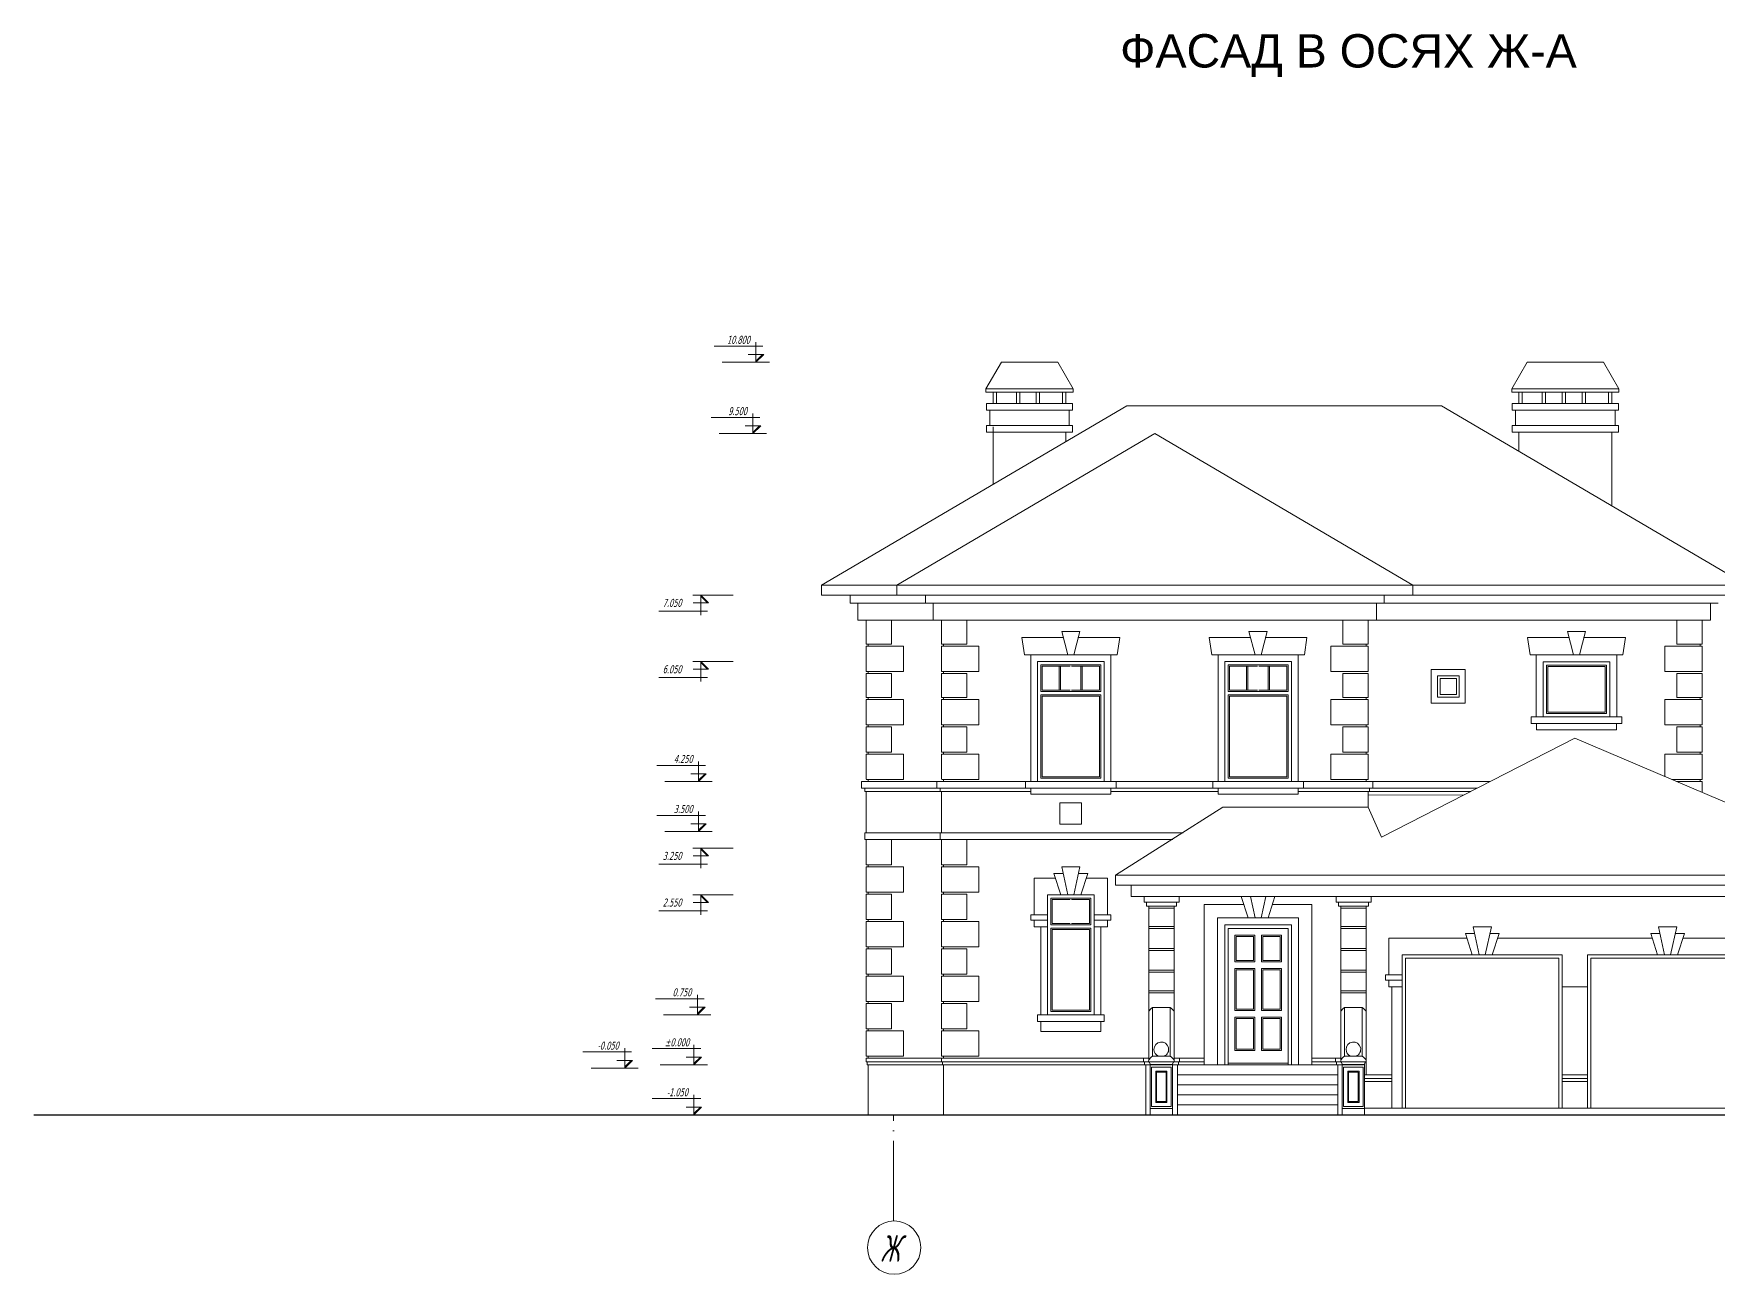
# Model space of a CAD drawing. Header units: millimetres. Extents: x 574812 to 785403, y 231698 to 285481.
# Drawn here: x 617960 to 643226, y 266870 to 285481 of the extents above; entities that cross this region are included whole.
import ezdxf
from ezdxf.enums import TextEntityAlignment as Align

# ---------------------------------------------------------------- set-up
doc = ezdxf.new("R2010")
doc.units = ezdxf.units.MM
doc.linetypes.add('ACAD_ISO04W100', pattern=[30, 24, -3, 0, -3])
doc.layers.add('OSI', color=154, linetype='Continuous')
for name, color, linetype, lineweight in [('WALL-outdoor', 14, 'Continuous', 30), ('Баллюстрада', 7, 'Continuous', 5), ('ОТМЕТКИ', 240, 'Continuous', 5)]:
    doc.layers.add(name, color=color, linetype=linetype, lineweight=lineweight)
doc.styles.get("Standard").update_dxf_attribs({"font": 'TAHOMA.TTF', "width": 0.6, "oblique": 15, "height": 220})
doc.styles.add('style4', font='ARIAL.TTF', dxfattribs={"height": 200})

msp = doc.modelspace()

# ---------------------------------------------------------------- linework, layer by layer
at = {"layer": 'OSI', "linetype": 'ACAD_ISO04W100', "lineweight": 9, "ltscale": 50}
msp.add_line((630855.1, 267669.5), (630855.1, 269263.1), dxfattribs=at)
at = {"layer": 'OSI', "lineweight": 20}
msp.add_circle((630866.2, 267269.5), 400, dxfattribs=at)
at = {"layer": 'WALL-outdoor', "lineweight": 9}
for p, q in [((632242.2, 280151.6), (632473.2, 280551.6)), ((632242.2, 280151.6), (632473.2, 280551.6)), ((632973.2, 280551.6), (632473.2, 280551.6)), ((633318.9, 280551.6), (632473.2, 280551.6)), ((633549.8, 280151.6), (633318.9, 280551.6)), ((633549.8, 280151.6), (633318.9, 280551.6)), ((640128.6, 280151.6), (640359.5, 280551.6)), ((640128.6, 280151.6), (640359.5, 280551.6)), ((640859.5, 280551.6), (640359.5, 280551.6)), ((641504, 280551.6), (640359.5, 280551.6)), ((641735, 280151.6), (641504, 280551.6)), ((641735, 280151.6), (641504, 280551.6)), ((632242.2, 280151.6), (632242.2, 280101.6)), ((633204.1, 280151.6), (632242.2, 280151.6)), ((632242.2, 280151.6), (632242.2, 280101.6)), ((633549.8, 280151.6), (632242.2, 280151.6)), ((633204.1, 280101.6), (632242.2, 280101.6)), ((633549.8, 280101.6), (632242.2, 280101.6)), ((632349.9, 279931.6), (632349.9, 280101.6)), ((632349.9, 279931.6), (632349.9, 280101.6)), ((632399.9, 279931.6), (632399.9, 280101.6)), ((632399.9, 279931.6), (632399.9, 280101.6)), ((632698.7, 279931.6), (632698.7, 280101.6)), ((632698.7, 279931.6), (632698.7, 280101.6)), ((632698.7, 279931.6), (632698.7, 280101.6)), ((632698.7, 279931.6), (632698.7, 280101.6)), ((632748.7, 279931.6), (632748.7, 280101.6)), ((632748.7, 279931.6), (632748.7, 280101.6)), ((632748.7, 279931.6), (632748.7, 280101.6)), ((632748.7, 279931.6), (632748.7, 280101.6)), ((632997.6, 279931.6), (632997.6, 280101.6)), ((632997.6, 279931.6), (632997.6, 280101.6)), ((632997.6, 279931.6), (632997.6, 280101.6)), ((632997.6, 279931.6), (632997.6, 280101.6)), ((633047.6, 279931.6), (633047.6, 280101.6)), ((633047.6, 279931.6), (633047.6, 280101.6)), ((633047.6, 279931.6), (633047.6, 280101.6)), ((633047.6, 279931.6), (633047.6, 280101.6)), ((633392.2, 279931.6), (633392.2, 280101.6)), ((633392.2, 279931.6), (633392.2, 280101.6)), ((633442.2, 279931.6), (633442.2, 280101.6)), ((633442.2, 279931.6), (633442.2, 280101.6)), ((633549.8, 280151.6), (633549.8, 280101.6)), ((633549.8, 280151.6), (633549.8, 280101.6)), ((640128.6, 280151.6), (640128.6, 280101.6)), ((641090.5, 280151.6), (640128.6, 280151.6)), ((640128.6, 280151.6), (640128.6, 280101.6)), ((641735, 280151.6), (640128.6, 280151.6)), ((641090.5, 280101.6), (640128.6, 280101.6)), ((641735, 280101.6), (640128.6, 280101.6)), ((640236.2, 279931.6), (640236.2, 280101.6)), ((640236.2, 279931.6), (640236.2, 280101.6)), ((640286.2, 279931.6), (640286.2, 280101.6)), ((640286.2, 279931.6), (640286.2, 280101.6)), ((640585, 279931.6), (640585, 280101.6)), ((640585, 279931.6), (640585, 280101.6)), ((640585, 279931.6), (640585, 280101.6)), ((640585, 279931.6), (640585, 280101.6)), ((640635, 279931.6), (640635, 280101.6)), ((640635, 279931.6), (640635, 280101.6)), ((640635, 279931.6), (640635, 280101.6)), ((640635, 279931.6), (640635, 280101.6)), ((640883.9, 279931.6), (640883.9, 280101.6)), ((640883.9, 279931.6), (640883.9, 280101.6)), ((640883.9, 279931.6), (640883.9, 280101.6)), ((640883.9, 279931.6), (640883.9, 280101.6)), ((640933.9, 279931.6), (640933.9, 280101.6)), ((640933.9, 279931.6), (640933.9, 280101.6)), ((640933.9, 279931.6), (640933.9, 280101.6)), ((640933.9, 279931.6), (640933.9, 280101.6)), ((641182.7, 279931.6), (641182.7, 280101.6)), ((641182.7, 279931.6), (641182.7, 280101.6)), ((641182.7, 279931.6), (641182.7, 280101.6)), ((641182.7, 279931.6), (641182.7, 280101.6)), ((641232.7, 279931.6), (641232.7, 280101.6)), ((641232.7, 279931.6), (641232.7, 280101.6)), ((641232.7, 279931.6), (641232.7, 280101.6)), ((641232.7, 279931.6), (641232.7, 280101.6)), ((641577.3, 279931.6), (641577.3, 280101.6)), ((641577.3, 279931.6), (641577.3, 280101.6)), ((641627.3, 279931.6), (641627.3, 280101.6)), ((641627.3, 279931.6), (641627.3, 280101.6)), ((641735, 280151.6), (641735, 280101.6)), ((641735, 280151.6), (641735, 280101.6)), ((629775.2, 277209.7), (634355.1, 279898)), ((632249.9, 279831.6), (632249.9, 279931.6)), ((633196.5, 279931.6), (632249.9, 279931.6)), ((632249.9, 279831.6), (632249.9, 279931.6)), ((633542.2, 279931.6), (632249.9, 279931.6)), ((633196.5, 279831.6), (632249.9, 279831.6)), ((633542.2, 279831.6), (632249.9, 279831.6)), ((632299.9, 279601.6), (632299.9, 279831.6)), ((632299.9, 279601.6), (632299.9, 279831.6)), ((633492.2, 279601.6), (633492.2, 279831.6)), ((633492.2, 279601.6), (633492.2, 279831.6)), ((633542.2, 279831.6), (633542.2, 279931.6)), ((633542.2, 279831.6), (633542.2, 279931.6)), ((634355.1, 279898), (639075.2, 279898)), ((643655.2, 277209.7), (639075.2, 279898)), ((640136.2, 279831.6), (640136.2, 279931.6)), ((641082.8, 279931.6), (640136.2, 279931.6)), ((640136.2, 279831.6), (640136.2, 279931.6)), ((641727.3, 279931.6), (640136.2, 279931.6)), ((641082.8, 279831.6), (640136.2, 279831.6)), ((641727.3, 279831.6), (640136.2, 279831.6)), ((640186.2, 279601.6), (640186.2, 279831.6)), ((640186.2, 279601.6), (640186.2, 279831.6)), ((641677.3, 279601.6), (641677.3, 279831.6)), ((641677.3, 279601.6), (641677.3, 279831.6)), ((641727.3, 279831.6), (641727.3, 279931.6)), ((641727.3, 279831.6), (641727.3, 279931.6)), ((630906.2, 277209.7), (634776.1, 279481.2)), ((632249.9, 279501.6), (632249.9, 279601.6)), ((633196.5, 279601.6), (632249.9, 279601.6)), ((632249.9, 279501.6), (632249.9, 279601.6)), ((633542.2, 279601.6), (632249.9, 279601.6)), ((633196.5, 279501.6), (632249.9, 279501.6)), ((633542.2, 279501.6), (632249.9, 279501.6)), ((632349.8, 278720.9), (632349.9, 279501.6)), ((632349.9, 279585), (632349.9, 279501.6)), ((633442.1, 279362.1), (633442.2, 279501.6)), ((633542.2, 279501.6), (633542.2, 279601.6)), ((633542.2, 279501.6), (633542.2, 279601.6)), ((638646, 277209.7), (634776.1, 279481.2)), ((640136.2, 279501.6), (640136.2, 279601.6)), ((641082.8, 279601.6), (640136.2, 279601.6)), ((640136.2, 279501.6), (640136.2, 279601.6)), ((641727.3, 279601.6), (640136.2, 279601.6)), ((641082.8, 279501.6), (640136.2, 279501.6)), ((641727.3, 279501.6), (640136.2, 279501.6)), ((640236.2, 279318.6), (640236.2, 279501.6)), ((640236.2, 279216.5), (640236.2, 279501.6)), ((641627.3, 278400), (641627.3, 279501.6)), ((641727.3, 279501.6), (641727.3, 279601.6)), ((641727.3, 279501.6), (641727.3, 279601.6)), ((629775.2, 277209.7), (635125.5, 277209.7)), ((629775.2, 277059.7), (629775.2, 277209.7)), ((630906.2, 277059.7), (630906.2, 277209.7)), ((634872.4, 277209.7), (643655.2, 277209.7)), ((638646, 277059.7), (638646, 277209.7)), ((629775.2, 277059.7), (635165.5, 277059.7)), ((630204, 276939.7), (630204, 277059.7)), ((630204, 276939.7), (635197.5, 276939.7)), ((630321.2, 276939.7), (630321.2, 276683.1)), ((631335, 276939.7), (631335, 277059.7)), ((631452.2, 276939.7), (631452.2, 276683.1)), ((634800.5, 276939.7), (643226.3, 276939.7)), ((634832.5, 277059.7), (643655.2, 277059.7)), ((638100, 276939.7), (638100, 276683.1)), ((638217.2, 276939.7), (638217.2, 277059.7)), ((643109.2, 276939.7), (643109.2, 276683.1)), ((630321.2, 276683.1), (635020.6, 276683.1)), ((630445.2, 276683.1), (630445.2, 276323.1)), ((630445.2, 276683.1), (630445.2, 276323.1)), ((630445.2, 276683.1), (630825.2, 276683.1)), ((630825.2, 276683.1), (630825.2, 276323.1)), ((631576.2, 276683.1), (635265.9, 276683.1)), ((631576.2, 276683.1), (631576.2, 276323.1)), ((631576.2, 276683.1), (631576.2, 276323.1)), ((631576.2, 276683.1), (631956.2, 276683.1)), ((631956.2, 276683.1), (631956.2, 276323.1)), ((634732.1, 276683.1), (643109.2, 276683.1)), ((637596, 276683.1), (637596, 276323.1)), ((637976, 276683.1), (637596, 276683.1)), ((637976, 276683.1), (637976, 276323.1)), ((642605.2, 276683.1), (642605.2, 276323.1)), ((642985.2, 276683.1), (642605.2, 276683.1)), ((642985.2, 276683.1), (642985.2, 276323.1)), ((633407.6, 276421.8), (632781.7, 276421.8)), ((632820.5, 276163.1), (632781.7, 276421.8)), ((633469.8, 276163.1), (633378.1, 276515.1)), ((633652.2, 276515.1), (633378.1, 276515.1)), ((633560.4, 276163.1), (633652.2, 276515.1)), ((633622.6, 276421.8), (634248.6, 276421.8)), ((634209.8, 276163.1), (634248.6, 276421.8)), ((636216.3, 276421.8), (635590.3, 276421.8)), ((635629.1, 276163.1), (635590.3, 276421.8)), ((636278.4, 276163.1), (636186.7, 276515.1)), ((636460.8, 276515.1), (636186.7, 276515.1)), ((636369.1, 276163.1), (636460.8, 276515.1)), ((636431.2, 276421.8), (637057.2, 276421.8)), ((637018.4, 276163.1), (637057.2, 276421.8)), ((640991.8, 276421.8), (640365.9, 276421.8)), ((640404.7, 276163.1), (640365.9, 276421.8)), ((641054, 276163.1), (640962.2, 276515.1)), ((641236.4, 276515.1), (640962.2, 276515.1)), ((641144.6, 276163.1), (641236.4, 276515.1)), ((641206.8, 276421.8), (641832.7, 276421.8)), ((641793.9, 276163.1), (641832.7, 276421.8)), ((630445.2, 276323.1), (630825.2, 276323.1)), ((630445.2, 276293.1), (630445.2, 275913.1)), ((630445.2, 276293.1), (631005.2, 276293.1)), ((630445.2, 276293.1), (630445.2, 275913.1)), ((630475.2, 276323.1), (630475.2, 276293.1)), ((631005.2, 276293.1), (631005.2, 275913.1)), ((631576.2, 276323.1), (631956.2, 276323.1)), ((631576.2, 276293.1), (631576.2, 275913.1)), ((631576.2, 276293.1), (632136.2, 276293.1)), ((631576.2, 276293.1), (631576.2, 275913.1)), ((631606.2, 276323.1), (631606.2, 276293.1)), ((632136.2, 276293.1), (632136.2, 275913.1)), ((633469.8, 276163.1), (632820.5, 276163.1)), ((632915.1, 274263.1), (632915.1, 276163.1)), ((633469.8, 276163.1), (633560.4, 276163.1)), ((633560.4, 276163.1), (634209.8, 276163.1)), ((634115.1, 274263.1), (634115.1, 276163.1)), ((636278.4, 276163.1), (635629.1, 276163.1)), ((635723.8, 274263.1), (635723.8, 276163.1)), ((636278.4, 276163.1), (636369.1, 276163.1)), ((636369.1, 276163.1), (637018.4, 276163.1)), ((636923.8, 274263.1), (636923.8, 276163.1)), ((637416, 276293.1), (637416, 275913.1)), ((637976, 276293.1), (637416, 276293.1)), ((637976, 276323.1), (637596, 276323.1)), ((637946, 276323.1), (637946, 276293.1)), ((637976, 276293.1), (637976, 275913.1)), ((641054, 276163.1), (640404.7, 276163.1)), ((640495.1, 276163.1), (640495.1, 275231.7)), ((640495.1, 276163.1), (641703.5, 276163.1)), ((640949.3, 276163.1), (641249.3, 276163.1)), ((641144.6, 276163.1), (641793.9, 276163.1)), ((641703.5, 276163.1), (641703.5, 275231.7)), ((642425.2, 276293.1), (642425.2, 275913.1)), ((642985.2, 276293.1), (642425.2, 276293.1)), ((642985.2, 276323.1), (642605.2, 276323.1)), ((642955.2, 276323.1), (642955.2, 276293.1)), ((642985.2, 276293.1), (642985.2, 275913.1)), ((630445.2, 275913.1), (631005.2, 275913.1)), ((630475.2, 275913.1), (630475.2, 275883.1)), ((631576.2, 275913.1), (632136.2, 275913.1)), ((631606.2, 275913.1), (631606.2, 275883.1)), ((633015.1, 276063.1), (633015.1, 274263.1)), ((634015.1, 276063.1), (633015.1, 276063.1)), ((633015.1, 276063.1), (633015.1, 274263.1)), ((634015.1, 276063.1), (633015.1, 276063.1)), ((633015.1, 276063.1), (633015.1, 274263.1)), ((634015.1, 276063.1), (633015.1, 276063.1)), ((633015.1, 276063.1), (633015.1, 274263.1)), ((633015.1, 276063.1), (633015.1, 276063.1)), ((633965.1, 276013.1), (633065.1, 276013.1)), ((633065.1, 275613.6), (633065.1, 276013.1)), ((633085.1, 275993.1), (633505.1, 275993.1)), ((633085.1, 275633.6), (633085.1, 275993.1)), ((633342.7, 275993.1), (633342.7, 275633.6)), ((633362.7, 275993.1), (633362.7, 275633.6)), ((633665.1, 276063.1), (633365.1, 276063.1)), ((633525.1, 275993.1), (633945.1, 275993.1)), ((633665.6, 275993.1), (633665.6, 275633.6)), ((633685.6, 275993.1), (633685.6, 275633.6)), ((633945.1, 275633.6), (633945.1, 275993.1)), ((633965.1, 276013.1), (633965.1, 275613.6)), ((634015.1, 276063.1), (634015.1, 274263.1)), ((634015.1, 276063.1), (634015.1, 274263.1)), ((634015.1, 276063.1), (634015.1, 274263.1)), ((634015.1, 276063.1), (634015.1, 276063.1)), ((635823.8, 276063.1), (635823.8, 274263.1)), ((636823.8, 276063.1), (635823.8, 276063.1)), ((635823.8, 276063.1), (635823.8, 274263.1)), ((636823.8, 276063.1), (635823.8, 276063.1)), ((635823.8, 276063.1), (635823.8, 274263.1)), ((636823.8, 276063.1), (635823.8, 276063.1)), ((635823.8, 276063.1), (635823.8, 274263.1)), ((635823.8, 276063.1), (635823.8, 276063.1)), ((636773.8, 276013.1), (635873.8, 276013.1)), ((635873.8, 275613.6), (635873.8, 276013.1)), ((635893.8, 275993.1), (636313.8, 275993.1)), ((635893.8, 275633.6), (635893.8, 275993.1)), ((636151.3, 275993.1), (636151.3, 275633.6)), ((636171.3, 275993.1), (636171.3, 275633.6)), ((636473.8, 276063.1), (636173.8, 276063.1)), ((636333.8, 275993.1), (636753.8, 275993.1)), ((636474.2, 275993.1), (636474.2, 275633.6)), ((636494.2, 275993.1), (636494.2, 275633.6)), ((636753.8, 275633.6), (636753.8, 275993.1)), ((636773.8, 276013.1), (636773.8, 275613.6)), ((636823.8, 276063.1), (636823.8, 274263.1)), ((636823.8, 276063.1), (636823.8, 274263.1)), ((636823.8, 276063.1), (636823.8, 274263.1)), ((636823.8, 276063.1), (636823.8, 276063.1)), ((637976, 275913.1), (637416, 275913.1)), ((638920.2, 275942.7), (639430.7, 275942.7)), ((638920.2, 275942.7), (638920.2, 275437.3)), ((639430.7, 275437.3), (639430.7, 275942.7)), ((640599.3, 276058.9), (640599.3, 275231.7)), ((640599.3, 276058.9), (641599.3, 276058.9)), ((640599.3, 276058.9), (640599.3, 275231.7)), ((640599.3, 276058.9), (641599.3, 276058.9)), ((640599.3, 276058.9), (640599.3, 275231.7)), ((640599.3, 276058.9), (641599.3, 276058.9)), ((640649.3, 276008.9), (640649.3, 275281.7)), ((640649.3, 276008.9), (641549.3, 276008.9)), ((640669.3, 275301.7), (640669.3, 275988.9)), ((641529.3, 275988.9), (640669.3, 275988.9)), ((641529.3, 275301.7), (641529.3, 275988.9)), ((641549.3, 275281.7), (641549.3, 276008.9)), ((641599.3, 276058.9), (641599.3, 275231.7)), ((641599.3, 276058.9), (641599.3, 275231.7)), ((641599.3, 276058.9), (641599.3, 275231.7)), ((641599.3, 276058.9), (641599.3, 275231.7)), ((642985.2, 275913.1), (642425.2, 275913.1)), ((630445.2, 275883.1), (630445.2, 275523.1)), ((630445.2, 275883.1), (630825.2, 275883.1)), ((630445.2, 275883.1), (630445.2, 275523.1)), ((630825.2, 275883.1), (630825.2, 275523.1)), ((631576.2, 275883.1), (631576.2, 275523.1)), ((631576.2, 275883.1), (631956.2, 275883.1)), ((631576.2, 275883.1), (631576.2, 275523.1)), ((631956.2, 275883.1), (631956.2, 275523.1)), ((637596, 275883.1), (637596, 275523.1)), ((637976, 275883.1), (637596, 275883.1)), ((637976, 275883.1), (637976, 275523.1)), ((639012.9, 275850), (639337.9, 275850)), ((639012.9, 275850), (639012.9, 275530)), ((639052.9, 275810), (639297.9, 275810)), ((639052.9, 275810), (639052.9, 275570)), ((639297.9, 275570), (639297.9, 275810)), ((639337.9, 275530), (639337.9, 275850)), ((642605.2, 275883.1), (642605.2, 275523.1)), ((642985.2, 275883.1), (642605.2, 275883.1)), ((642985.2, 275883.1), (642985.2, 275523.1)), ((630445.2, 275523.1), (630825.2, 275523.1)), ((630445.2, 275493.1), (630445.2, 275113.1)), ((630445.2, 275493.1), (631005.2, 275493.1)), ((630445.2, 275493.1), (630445.2, 275113.1)), ((630475.2, 275523.1), (630475.2, 275493.1)), ((631005.2, 275493.1), (631005.2, 275113.1)), ((631576.2, 275523.1), (631956.2, 275523.1)), ((631576.2, 275493.1), (631576.2, 275113.1)), ((631576.2, 275493.1), (632136.2, 275493.1)), ((631576.2, 275493.1), (631576.2, 275113.1)), ((631606.2, 275523.1), (631606.2, 275493.1)), ((632136.2, 275493.1), (632136.2, 275113.1)), ((633065.1, 275613.6), (633965.1, 275613.6)), ((633065.1, 274313.1), (633065.1, 275563.6)), ((633065.1, 275563.6), (633965.1, 275563.6)), ((633505.1, 275633.6), (633085.1, 275633.6)), ((633085.1, 274333.1), (633085.1, 275543.6)), ((633085.1, 275543.6), (633945.1, 275543.6)), ((633945.1, 275633.6), (633525.1, 275633.6)), ((633945.1, 274333.1), (633945.1, 275543.6)), ((633965.1, 275563.6), (633965.1, 274313.1)), ((633965.1, 275163.1), (633965.1, 275533.8)), ((635873.8, 275613.6), (636773.8, 275613.6)), ((635873.8, 274313.1), (635873.8, 275563.6)), ((635873.8, 275563.6), (636773.8, 275563.6)), ((636313.8, 275633.6), (635893.8, 275633.6)), ((635893.8, 274333.1), (635893.8, 275543.6)), ((635893.8, 275543.6), (636753.8, 275543.6)), ((636753.8, 275633.6), (636333.8, 275633.6)), ((636753.8, 274333.1), (636753.8, 275543.6)), ((636773.8, 275563.6), (636773.8, 274313.1)), ((636773.8, 275163.1), (636773.8, 275533.8)), ((637416, 275493.1), (637416, 275113.1)), ((637976, 275493.1), (637416, 275493.1)), ((637976, 275523.1), (637596, 275523.1)), ((637946, 275523.1), (637946, 275493.1)), ((637976, 275493.1), (637976, 275113.1)), ((638920.2, 275437.3), (639430.7, 275437.3)), ((639012.9, 275530), (639337.9, 275530)), ((639052.9, 275570), (639297.9, 275570)), ((641549.3, 275588.9), (641549.3, 275281.7)), ((642425.2, 275493.1), (642425.2, 275113.1)), ((642985.2, 275493.1), (642425.2, 275493.1)), ((642985.2, 275523.1), (642605.2, 275523.1)), ((642955.2, 275523.1), (642955.2, 275493.1)), ((642985.2, 275493.1), (642985.2, 275113.1)), ((641778.9, 275231.7), (640419.7, 275231.7)), ((640419.7, 275231.7), (640419.7, 275131.7)), ((640599.3, 275231.7), (641599.3, 275231.7)), ((640599.3, 275231.7), (641599.3, 275231.7)), ((640599.3, 275231.7), (641599.3, 275231.7)), ((640649.3, 275281.7), (641549.3, 275281.7)), ((641529.3, 275301.7), (640669.3, 275301.7)), ((641699.3, 275231.7), (641699.3, 275231.7)), ((641778.9, 275231.7), (641778.9, 275131.7)), ((630445.2, 275113.1), (631005.2, 275113.1)), ((630445.2, 275083.1), (630445.2, 274703.1)), ((630445.2, 275083.1), (630825.2, 275083.1)), ((630445.2, 275083.1), (630445.2, 274914.8)), ((630475.2, 275113.1), (630475.2, 275083.1)), ((630825.2, 275083.1), (630825.2, 274703.1)), ((631576.2, 275113.1), (632136.2, 275113.1)), ((631576.2, 275083.1), (631576.2, 274703.1)), ((631576.2, 275083.1), (631956.2, 275083.1)), ((631576.2, 275083.1), (631576.2, 274914.8)), ((631606.2, 275113.1), (631606.2, 275083.1)), ((631956.2, 275083.1), (631956.2, 274703.1)), ((637976, 275113.1), (637416, 275113.1)), ((637596, 275083.1), (637596, 274703.1)), ((637976, 275083.1), (637596, 275083.1)), ((637946, 275113.1), (637946, 275083.1)), ((637976, 275083.1), (637976, 274703.1)), ((638177.2, 273429.2), (641076.1, 274914.8)), ((641778.9, 275131.7), (640419.7, 275131.7)), ((641703.5, 275131.7), (640495.1, 275131.7)), ((640499.3, 275038.9), (640499.3, 275131.7)), ((640499.3, 275131.7), (640499.3, 275038.9)), ((641699.3, 275038.9), (640499.3, 275038.9)), ((645876.1, 272859.8), (641076.1, 274914.8)), ((641699.3, 275038.9), (641699.3, 275131.7)), ((641699.3, 275131.7), (641699.3, 275038.9)), ((642985.2, 275113.1), (642425.2, 275113.1)), ((642605.2, 275083.1), (642605.2, 274703.1)), ((642985.2, 275083.1), (642605.2, 275083.1)), ((642955.2, 275113.1), (642955.2, 275083.1)), ((642985.2, 275083.1), (642985.2, 274703.1)), ((630445.2, 274703.1), (630825.2, 274703.1)), ((630445.2, 274673.1), (631005.2, 274673.1)), ((630445.2, 274673.1), (630445.2, 274296.9)), ((630475.2, 274703.1), (630475.2, 274673.1)), ((631005.2, 274673.1), (631005.2, 274293.1)), ((631576.2, 274703.1), (631956.2, 274703.1)), ((631576.2, 274673.1), (632136.2, 274673.1)), ((631576.2, 274673.1), (631576.2, 274296.9)), ((631606.2, 274703.1), (631606.2, 274673.1)), ((632136.2, 274673.1), (632136.2, 274293.1)), ((637416, 274673.1), (637416, 274293.1)), ((637976, 274673.1), (637416, 274673.1)), ((637976, 274703.1), (637596, 274703.1)), ((637946, 274703.1), (637946, 274673.1)), ((637976, 274673.1), (637976, 274293.1)), ((642425.2, 274673.1), (642425.2, 274337.2)), ((642985.2, 274673.1), (642425.2, 274673.1)), ((642985.2, 274703.1), (642605.2, 274703.1)), ((642955.2, 274703.1), (642955.2, 274673.1)), ((642985.2, 274673.1), (642985.2, 274293.1)), ((639804.5, 274263.1), (630375.2, 274263.1)), ((630375.2, 274263.1), (630375.2, 274163.1)), ((630375.2, 274263.1), (630375.2, 274163.1)), ((639609.4, 274163.1), (630375.2, 274163.1)), ((630425.2, 274113.1), (630425.2, 274163.1)), ((630425.2, 274113.1), (630425.2, 274163.1)), ((630447.5, 274293.1), (631005.2, 274293.1)), ((630475.2, 274293.1), (630475.2, 274263.1)), ((631506.2, 274263.1), (631506.2, 274163.1)), ((631506.2, 274263.1), (631506.2, 274163.1)), ((631556.2, 274113.1), (631556.2, 274163.1)), ((631556.2, 274113.1), (631556.2, 274163.1)), ((631578.5, 274293.1), (632136.2, 274293.1)), ((631606.2, 274293.1), (631606.2, 274263.1)), ((634365.1, 274263.1), (632665.1, 274263.1)), ((634365.1, 274163.1), (632665.1, 274163.1)), ((632815.1, 274263.1), (634215.1, 274263.1)), ((632835.5, 274263.1), (632835.5, 274163.1)), ((632915.1, 274070.4), (632915.1, 274163.1)), ((632915.1, 274163.1), (632915.1, 274070.4)), ((634165.1, 274263.1), (632941, 274263.1)), ((632941, 274163.1), (634165.1, 274163.1)), ((634015.1, 274263.1), (633015.1, 274263.1)), ((634015.1, 274263.1), (633015.1, 274263.1)), ((634015.1, 274263.1), (633015.1, 274263.1)), ((633965.1, 274313.1), (633065.1, 274313.1)), ((633085.1, 274333.1), (633945.1, 274333.1)), ((634115.1, 274070.4), (634115.1, 274163.1)), ((634115.1, 274163.1), (634115.1, 274070.4)), ((634194.8, 274263.1), (634194.8, 274163.1)), ((635623.8, 274263.1), (637023.8, 274263.1)), ((635644.1, 274263.1), (635644.1, 274163.1)), ((635723.8, 274070.4), (635723.8, 274163.1)), ((635723.8, 274163.1), (635723.8, 274070.4)), ((636973.8, 274263.1), (635749.7, 274263.1)), ((635749.7, 274163.1), (636973.8, 274163.1)), ((636823.8, 274263.1), (635823.8, 274263.1)), ((636823.8, 274263.1), (635823.8, 274263.1)), ((636823.8, 274263.1), (635823.8, 274263.1)), ((636773.8, 274313.1), (635873.8, 274313.1)), ((635893.8, 274333.1), (636753.8, 274333.1)), ((636923.8, 274070.4), (636923.8, 274163.1)), ((636923.8, 274163.1), (636923.8, 274070.4)), ((637003.4, 274263.1), (637003.4, 274163.1)), ((637976, 274293.1), (637416, 274293.1)), ((637946, 274293.1), (637946, 274263.1)), ((637946, 274293.1), (637946, 274263.1)), ((637996, 274113.1), (637996, 274163.1)), ((637996, 274113.1), (637996, 274163.1)), ((638046, 274263.1), (638046, 274163.1)), ((638046, 274263.1), (638046, 274163.1)), ((642985.2, 274293.1), (642528.1, 274293.1)), ((642985.2, 274293.1), (642528.1, 274293.1)), ((642605.2, 274263.1), (642605.2, 274260.2)), ((642985.2, 274263.1), (642605.2, 274263.1)), ((642955.2, 274293.1), (642955.2, 274263.1)), ((642955.2, 274293.1), (642955.2, 274263.1)), ((642985.2, 274263.1), (642985.2, 274097.5)), ((632915.1, 274113.1), (630425.2, 274113.1)), ((630445.2, 274113.1), (630445.2, 273493.1)), ((631576.2, 274113.1), (631576.2, 273493.1)), ((632915.1, 274070.4), (634115.1, 274070.4)), ((633677.6, 273941.8), (633352.6, 273941.8)), ((633352.6, 273621.8), (633352.6, 273941.8)), ((633677.6, 273941.8), (633677.6, 273621.8)), ((635723.8, 274113.1), (634115.1, 274113.1)), ((635723.8, 274070.4), (636923.8, 274070.4)), ((639511.8, 274113.1), (636923.8, 274113.1)), ((637976, 274113.1), (637976, 273876.9)), ((639406.3, 274059), (637976, 274060.9)), ((634186.1, 272859.8), (635793.6, 273876.9)), ((635793.6, 273876.9), (637976, 273876.9)), ((637976, 273876.9), (638177.2, 273429.2)), ((630425.2, 273493.1), (630425.2, 273393.1)), ((635198.4, 273493.1), (630425.2, 273493.1)), ((635043.3, 273393.1), (630425.2, 273393.1)), ((630445.2, 273393.1), (631005.2, 273393.1)), ((630445.2, 273393.1), (631005.2, 273393.1)), ((630445.2, 273393.1), (630825.2, 273393.1)), ((630445.2, 273393.1), (630445.2, 273013.1)), ((630825.2, 273393.1), (630825.2, 273013.1)), ((631556.2, 273493.1), (631556.2, 273393.1)), ((631556.2, 273493.1), (631556.2, 273393.1)), ((631576.2, 273393.1), (631956.2, 273393.1)), ((631576.2, 273393.1), (631576.2, 273013.1)), ((631956.2, 273393.1), (631956.2, 273013.1)), ((633677.6, 273621.8), (633352.6, 273621.8)), ((630445.2, 273013.1), (630825.2, 273013.1)), ((630445.2, 272983.1), (630445.2, 272603.1)), ((630445.2, 272983.1), (630445.2, 272603.1)), ((630445.2, 272983.1), (631005.2, 272983.1)), ((630475.2, 273013.1), (630475.2, 272983.1)), ((631005.2, 272983.1), (631005.2, 272603.1)), ((631005.2, 272983.1), (631005.2, 272603.1)), ((631576.2, 273013.1), (631956.2, 273013.1)), ((631576.2, 272983.1), (632136.2, 272983.1)), ((631576.2, 272983.1), (631576.2, 272603.1)), ((631606.2, 273013.1), (631606.2, 272983.1)), ((632136.2, 272983.1), (632136.2, 272603.1)), ((633365.1, 272563.1), (633261.8, 272883.1)), ((633399.9, 272883.1), (633261.8, 272883.1)), ((633469.8, 272563.1), (633378.1, 272983.1)), ((633652.2, 272983.1), (633378.1, 272983.1)), ((633560.4, 272563.1), (633652.2, 272983.1)), ((633768.5, 272883.1), (633630.3, 272883.1)), ((633665.1, 272563.1), (633768.5, 272883.1)), ((632965.1, 272263.7), (632965.1, 272813.1)), ((633284.4, 272813.1), (632965.1, 272813.1)), ((634065.1, 272813.1), (633745.9, 272813.1)), ((634065.1, 272263.7), (634065.1, 272813.1)), ((634186.1, 272859.8), (637257.3, 272859.8)), ((634186.1, 272859.8), (634186.1, 272709.8)), ((637213.1, 272709.8), (634186.1, 272709.8)), ((634420.4, 272709.8), (634420.4, 272538.1)), ((645876.1, 272709.8), (637213.1, 272709.8)), ((637257.3, 272859.8), (645876.1, 272859.8)), ((630445.2, 272603.1), (631005.2, 272603.1)), ((630445.2, 272603.1), (631005.2, 272603.1)), ((630445.2, 272573.1), (630825.2, 272573.1)), ((630445.2, 272573.1), (630445.2, 272193.1)), ((630475.2, 272603.1), (630475.2, 272573.1)), ((630825.2, 272573.1), (630825.2, 272193.1)), ((631576.2, 272603.1), (632136.2, 272603.1)), ((631576.2, 272573.1), (631956.2, 272573.1)), ((631576.2, 272573.1), (631576.2, 272193.1)), ((631606.2, 272603.1), (631606.2, 272573.1)), ((631956.2, 272573.1), (631956.2, 272193.1)), ((633165.1, 272563.1), (633165.1, 270763.1)), ((633865.1, 272563.1), (633165.1, 272563.1)), ((633165.1, 272563.1), (633165.1, 270763.1)), ((633865.1, 272563.1), (633165.1, 272563.1)), ((633165.1, 272563.1), (633165.1, 270763.1)), ((633865.1, 272563.1), (633165.1, 272563.1)), ((633165.1, 272563.1), (633165.1, 270763.1)), ((633815.1, 272513.1), (633215.1, 272513.1)), ((633215.1, 272113.6), (633215.1, 272513.1)), ((633235.1, 272493.1), (633505.1, 272493.1)), ((633235.1, 272133.6), (633235.1, 272493.1)), ((633665.1, 272563.1), (633365.1, 272563.1)), ((633525.1, 272493.1), (633795.1, 272493.1)), ((633795.1, 272133.6), (633795.1, 272493.1)), ((633815.1, 272513.1), (633815.1, 272113.6)), ((633865.1, 272563.1), (633865.1, 270763.1)), ((633865.1, 272563.1), (633865.1, 270763.1)), ((633865.1, 272563.1), (633865.1, 270763.1)), ((634420.4, 272538.1), (637162.6, 272538.1)), ((634534.1, 272538.1), (635138.5, 272538.1)), ((634613.7, 272538.1), (634613.7, 272452.1)), ((634613.7, 272538.1), (635138.5, 272538.1)), ((634613.7, 272452.1), (635138.5, 272452.1)), ((634650.8, 272452.1), (634650.8, 272391.5)), ((634650.8, 272391.5), (635101.4, 272391.5)), ((634686.1, 272391.5), (634686.1, 270085)), ((635066.1, 272391.5), (635066.1, 270056.2)), ((635101.4, 272452.1), (635101.4, 272391.5)), ((635138.5, 272538.1), (635138.5, 272452.1)), ((635517.2, 272419.7), (636109.2, 272419.7)), ((635517.2, 270013.1), (635517.2, 272419.7)), ((636173.8, 272219.7), (636071, 272538.1)), ((636278.4, 272219.7), (636208.9, 272538.1)), ((636369.1, 272219.7), (636438.6, 272538.1)), ((636473.8, 272219.7), (636576.6, 272538.1)), ((636538.4, 272419.7), (637130.4, 272419.7)), ((637130.4, 270013.1), (637130.4, 272419.7)), ((645641.8, 272538.1), (637162.6, 272538.1)), ((637493.7, 272538.1), (637493.7, 272452.1)), ((637493.7, 272538.1), (638018.5, 272538.1)), ((637493.7, 272452.1), (638018.5, 272452.1)), ((637530.8, 272452.1), (637530.8, 272391.5)), ((637530.8, 272391.5), (637981.4, 272391.5)), ((637566.1, 272391.5), (637566.1, 270085)), ((637946.1, 272391.5), (637946.1, 269863.1)), ((637981.4, 272452.1), (637981.4, 272391.5)), ((638018.5, 272538.1), (638018.5, 272452.1)), ((630445.2, 272193.1), (630825.2, 272193.1)), ((630445.2, 272163.1), (631005.2, 272163.1)), ((630445.2, 272163.1), (630445.2, 271783.1)), ((630475.2, 272193.1), (630475.2, 272163.1)), ((631005.2, 272163.1), (631005.2, 271783.1)), ((631576.2, 272193.1), (631956.2, 272193.1)), ((631576.2, 272163.1), (632136.2, 272163.1)), ((631576.2, 272163.1), (631576.2, 271783.1)), ((631606.2, 272193.1), (631606.2, 272163.1)), ((632136.2, 272163.1), (632136.2, 271783.1)), ((632915.1, 272183.7), (632915.1, 272263.7)), ((633165.1, 272263.7), (632915.1, 272263.7)), ((633165.1, 272183.7), (632915.1, 272183.7)), ((632965.1, 272083.8), (632965.1, 272183.7)), ((633505.1, 272133.6), (633235.1, 272133.6)), ((633795.1, 272133.6), (633525.1, 272133.6)), ((633865.1, 272263.7), (634115.1, 272263.7)), ((633865.1, 272183.7), (634115.1, 272183.7)), ((634065.1, 272083.8), (634065.1, 272183.7)), ((634115.1, 272183.7), (634115.1, 272263.7)), ((634686.1, 272361.5), (635066.1, 272361.5)), ((635717.2, 272219.7), (635717.2, 270013.1)), ((635717.2, 272219.7), (636930.4, 272219.7)), ((636173.8, 272219.7), (636473.8, 272219.7)), ((636930.4, 272219.7), (636930.4, 270010.9)), ((637566.1, 272361.5), (637946.1, 272361.5)), ((632965.1, 272083.8), (633165.1, 272083.8)), ((633065.1, 270763.1), (633065.1, 272083.8)), ((633215.1, 272113.6), (633815.1, 272113.6)), ((633215.1, 270813.1), (633215.1, 272063.6)), ((633215.1, 272063.6), (633815.1, 272063.6)), ((633235.1, 270833.1), (633235.1, 272043.6)), ((633235.1, 272043.6), (633795.1, 272043.6)), ((633795.1, 270833.1), (633795.1, 272043.6)), ((633815.1, 272063.6), (633815.1, 270813.1)), ((633815.1, 271663.1), (633815.1, 272033.8)), ((634065.1, 272083.8), (633865.1, 272083.8)), ((633965.1, 270763.1), (633965.1, 272083.8)), ((634686.1, 272089.3), (635066.1, 272089.3)), ((634686.1, 272059.3), (635066.1, 272059.3)), ((635823.8, 272113.1), (635823.8, 270013.1)), ((635823.8, 272113.1), (636823.8, 272113.1)), ((636323.8, 272058), (635873.8, 272058)), ((636323.8, 272058), (635873.8, 272058)), ((635873.8, 272058), (635873.8, 270014.6)), ((635873.8, 272058), (635873.8, 270028)), ((635973.8, 271958), (635973.8, 271558)), ((635973.8, 271958), (635973.8, 271558)), ((636273.8, 271958), (635973.8, 271958)), ((636273.8, 271958), (635973.8, 271958)), ((635993.8, 271578), (635993.8, 271938)), ((635993.8, 271578), (635993.8, 271938)), ((636253.8, 271938), (635993.8, 271938)), ((636253.8, 271938), (635993.8, 271938)), ((636253.8, 271578), (636253.8, 271938)), ((636253.8, 271578), (636253.8, 271938)), ((636273.8, 271558), (636273.8, 271958)), ((636273.8, 271558), (636273.8, 271958)), ((636773.8, 272058), (636323.8, 272058)), ((636773.8, 272058), (636323.8, 272058)), ((636373.8, 271958), (636373.8, 271558)), ((636373.8, 271958), (636373.8, 271558)), ((636673.8, 271958), (636373.8, 271958)), ((636673.8, 271958), (636373.8, 271958)), ((636653.8, 271938), (636393.8, 271938)), ((636653.8, 271938), (636393.8, 271938)), ((636393.8, 271578), (636393.8, 271938)), ((636393.8, 271578), (636393.8, 271938)), ((636653.8, 271578), (636653.8, 271938)), ((636653.8, 271578), (636653.8, 271938)), ((636673.8, 271558), (636673.8, 271958)), ((636673.8, 271558), (636673.8, 271958)), ((636773.8, 272058), (636773.8, 270014.6)), ((636773.8, 272058), (636773.8, 270028)), ((636823.8, 272113.1), (636823.8, 270010.9)), ((637566.1, 272089.3), (637946.1, 272089.3)), ((637566.1, 272059.3), (637946.1, 272059.3)), ((638286.1, 271913.1), (639455.4, 271913.1)), ((638286.1, 271363.7), (638286.1, 271913.1)), ((639536.1, 271663.1), (639432.8, 271983.1)), ((639570.9, 271983.1), (639432.8, 271983.1)), ((639640.8, 271663.1), (639549, 272083.1)), ((639549, 272083.1), (639823.2, 272083.1)), ((639731.4, 271663.1), (639823.2, 272083.1)), ((639801.3, 271983.1), (639939.4, 271983.1)), ((639836.1, 271663.1), (639939.4, 271983.1)), ((642235.4, 271913.1), (639916.8, 271913.1)), ((642316.1, 271663.1), (642212.8, 271983.1)), ((642350.9, 271983.1), (642212.8, 271983.1)), ((642420.8, 271663.1), (642329, 272083.1)), ((642603.2, 272083.1), (642329, 272083.1)), ((642511.4, 271663.1), (642603.2, 272083.1)), ((642581.3, 271983.1), (642719.4, 271983.1)), ((642616.1, 271663.1), (642719.4, 271983.1)), ((643866.1, 271913.1), (642696.8, 271913.1)), ((630445.2, 271783.1), (631005.2, 271783.1)), ((630445.2, 271753.1), (630825.2, 271753.1)), ((630445.2, 271753.1), (630445.2, 271373.1)), ((630475.2, 271783.1), (630475.2, 271753.1)), ((630825.2, 271753.1), (630825.2, 271373.1)), ((631576.2, 271783.1), (632136.2, 271783.1)), ((631576.2, 271753.1), (631956.2, 271753.1)), ((631576.2, 271753.1), (631576.2, 271373.1)), ((631606.2, 271783.1), (631606.2, 271753.1)), ((631956.2, 271753.1), (631956.2, 271373.1)), ((634686.1, 271759.5), (635066.1, 271759.5)), ((634686.1, 271729.5), (635066.1, 271729.5)), ((637566.1, 271759.5), (637946.1, 271759.5)), ((637566.1, 271729.5), (637946.1, 271729.5)), ((638486.1, 271663.1), (638486.1, 269363.1)), ((638486.1, 271663.1), (640886.1, 271663.1)), ((638536, 271613.2), (638536, 269363.1)), ((638536, 271613.2), (640836.2, 271613.2)), ((639536.1, 271663.1), (639836.1, 271663.1)), ((640836.2, 271613.2), (640836.2, 269363.1)), ((640886.1, 271663.1), (640886.1, 269363.1)), ((641266.1, 271663.1), (641266.1, 269363.1)), ((641266.1, 271663.1), (643666.1, 271663.1)), ((641316, 271613.2), (641316, 269363.1)), ((641316, 271613.2), (643616.2, 271613.2)), ((642616.1, 271663.1), (642316.1, 271663.1)), ((630445.2, 271373.1), (630825.2, 271373.1)), ((630475.2, 271373.1), (630475.2, 271343.1)), ((631576.2, 271373.1), (631956.2, 271373.1)), ((631606.2, 271373.1), (631606.2, 271343.1)), ((634686.1, 271429.7), (635066.1, 271429.7)), ((634686.1, 271399.7), (635066.1, 271399.7)), ((635973.8, 271558), (636273.8, 271558)), ((635973.8, 271558), (636273.8, 271558)), ((635973.8, 271458), (636273.8, 271458)), ((635973.8, 271458), (636273.8, 271458)), ((635973.8, 271458), (635973.8, 270828)), ((635973.8, 271458), (635973.8, 270828)), ((636253.8, 271578), (635993.8, 271578)), ((636253.8, 271578), (635993.8, 271578)), ((636253.8, 271438), (635993.8, 271438)), ((636253.8, 271438), (635993.8, 271438)), ((635993.8, 270848), (635993.8, 271438)), ((635993.8, 270848), (635993.8, 271438)), ((636253.8, 270848), (636253.8, 271438)), ((636253.8, 270848), (636253.8, 271438)), ((636273.8, 270828), (636273.8, 271458)), ((636273.8, 270828), (636273.8, 271458)), ((636373.8, 271558), (636673.8, 271558)), ((636373.8, 271558), (636673.8, 271558)), ((636373.8, 271458), (636373.8, 270828)), ((636373.8, 271458), (636373.8, 270828)), ((636373.8, 271458), (636673.8, 271458)), ((636373.8, 271458), (636673.8, 271458)), ((636653.8, 271578), (636393.8, 271578)), ((636653.8, 271578), (636393.8, 271578)), ((636653.8, 271438), (636393.8, 271438)), ((636653.8, 271438), (636393.8, 271438)), ((636393.8, 270848), (636393.8, 271438)), ((636393.8, 270848), (636393.8, 271438)), ((636653.8, 270848), (636653.8, 271438)), ((636653.8, 270848), (636653.8, 271438)), ((636673.8, 270828), (636673.8, 271458)), ((636673.8, 270828), (636673.8, 271458)), ((637566.1, 271429.7), (637946.1, 271429.7)), ((637566.1, 271399.7), (637946.1, 271399.7)), ((638236.1, 271283.7), (638236.1, 271363.7)), ((638486.1, 271363.7), (638236.1, 271363.7)), ((630445.2, 271343.1), (630445.2, 270963.1)), ((630445.2, 271343.1), (631005.2, 271343.1)), ((631005.2, 271343.1), (631005.2, 270963.1)), ((631576.2, 271343.1), (631576.2, 270963.1)), ((631576.2, 271343.1), (632136.2, 271343.1)), ((632136.2, 271343.1), (632136.2, 270963.1)), ((634686.1, 271121.7), (635066.1, 271121.7)), ((637566.1, 271121.7), (637946.1, 271121.7)), ((638486.1, 271283.7), (638236.1, 271283.7)), ((638286.1, 271183.8), (638286.1, 271283.7)), ((638286.1, 271183.8), (638486.1, 271183.8)), ((638327.8, 269363.1), (638327.8, 271183.8)), ((640886.1, 271183.8), (641266.1, 271183.8)), ((630445.2, 270963.1), (631005.2, 270963.1)), ((630445.2, 270933.1), (630445.2, 270553.1)), ((630445.2, 270933.1), (630825.2, 270933.1)), ((630475.2, 270963.1), (630475.2, 270933.1)), ((630825.2, 270933.1), (630825.2, 270553.1)), ((631576.2, 270963.1), (632136.2, 270963.1)), ((631576.2, 270933.1), (631576.2, 270553.1)), ((631576.2, 270933.1), (631956.2, 270933.1)), ((631606.2, 270963.1), (631606.2, 270933.1)), ((631956.2, 270933.1), (631956.2, 270553.1)), ((634686.1, 271091.7), (635066.1, 271091.7)), ((634739.1, 270870), (635006.3, 270870)), ((634739.1, 270141.9), (634739.1, 270870)), ((635006.3, 270141.9), (635006.3, 270870)), ((637566.1, 271091.7), (637946.1, 271091.7)), ((637619.1, 270870), (637886.3, 270870)), ((637619.1, 270141.9), (637619.1, 270870)), ((637886.3, 270141.9), (637886.3, 270870)), ((633015.1, 270763.1), (633015.1, 270663.1)), ((634015.1, 270763.1), (633015.1, 270763.1)), ((633015.1, 270663.1), (634015.1, 270663.1)), ((633065.1, 270513.1), (633065.1, 270663.1)), ((633065.1, 270663.1), (633065.1, 270513.1)), ((633865.1, 270763.1), (633165.1, 270763.1)), ((633865.1, 270763.1), (633165.1, 270763.1)), ((633865.1, 270763.1), (633165.1, 270763.1)), ((633815.1, 270813.1), (633215.1, 270813.1)), ((633235.1, 270833.1), (633795.1, 270833.1)), ((633965.1, 270513.1), (633965.1, 270663.1)), ((633965.1, 270663.1), (633965.1, 270513.1)), ((634015.1, 270763.1), (634015.1, 270663.1)), ((635973.8, 270828), (636273.8, 270828)), ((635973.8, 270828), (636273.8, 270828)), ((635973.8, 270728), (635973.8, 270228)), ((635973.8, 270728), (635973.8, 270228)), ((635973.8, 270728), (636273.8, 270728)), ((635973.8, 270728), (636273.8, 270728)), ((636253.8, 270848), (635993.8, 270848)), ((636253.8, 270848), (635993.8, 270848)), ((635993.8, 270248), (635993.8, 270708)), ((635993.8, 270248), (635993.8, 270708)), ((636253.8, 270708), (635993.8, 270708)), ((636253.8, 270708), (635993.8, 270708)), ((636253.8, 270248), (636253.8, 270708)), ((636253.8, 270248), (636253.8, 270708)), ((636273.8, 270228), (636273.8, 270728)), ((636273.8, 270228), (636273.8, 270728)), ((636373.8, 270828), (636673.8, 270828)), ((636373.8, 270828), (636673.8, 270828)), ((636373.8, 270728), (636373.8, 270228)), ((636373.8, 270728), (636373.8, 270228)), ((636373.8, 270728), (636673.8, 270728)), ((636373.8, 270728), (636673.8, 270728)), ((636653.8, 270848), (636393.8, 270848)), ((636653.8, 270848), (636393.8, 270848)), ((636653.8, 270708), (636393.8, 270708)), ((636653.8, 270708), (636393.8, 270708)), ((636393.8, 270248), (636393.8, 270708)), ((636393.8, 270248), (636393.8, 270708)), ((636653.8, 270248), (636653.8, 270708)), ((636653.8, 270248), (636653.8, 270708)), ((636673.8, 270228), (636673.8, 270728)), ((636673.8, 270228), (636673.8, 270728)), ((630445.2, 270553.1), (630825.2, 270553.1)), ((630445.2, 270523.1), (630445.2, 270143.1)), ((630445.2, 270523.1), (631005.2, 270523.1)), ((630475.2, 270553.1), (630475.2, 270523.1)), ((631005.2, 270523.1), (631005.2, 270143.1)), ((631576.2, 270553.1), (631956.2, 270553.1)), ((631576.2, 270523.1), (631576.2, 270143.1)), ((631576.2, 270523.1), (632136.2, 270523.1)), ((631606.2, 270553.1), (631606.2, 270523.1)), ((632136.2, 270523.1), (632136.2, 270143.1)), ((633065.1, 270513.1), (633965.1, 270513.1)), ((630445.2, 270143.1), (631005.2, 270143.1)), ((630445.2, 270113.1), (631606.2, 270113.1)), ((630445.2, 270113.1), (630445.2, 270055)), ((630475.2, 270143.1), (630475.2, 270113.1)), ((631576.2, 270143.1), (632136.2, 270143.1)), ((631576.2, 270113.1), (634682.7, 270113.1)), ((631576.2, 270113.1), (631576.2, 270055)), ((631606.2, 270143.1), (631606.2, 270113.1)), ((634607.2, 270113.1), (634607.2, 270055)), ((634739.1, 270141.9), (635006.3, 270141.9)), ((634914.1, 270141.9), (634831.2, 270141.9)), ((635066.1, 270113.1), (635517.2, 270113.1)), ((635145, 270113.1), (635145, 270056.2)), ((635973.8, 270228), (636273.8, 270228)), ((635973.8, 270228), (636273.8, 270228)), ((636253.8, 270248), (635993.8, 270248)), ((636253.8, 270248), (635993.8, 270248)), ((636373.8, 270228), (636673.8, 270228)), ((636373.8, 270228), (636673.8, 270228)), ((636653.8, 270248), (636393.8, 270248)), ((636653.8, 270248), (636393.8, 270248)), ((637130.4, 270113.1), (637562.7, 270113.1)), ((637487.2, 270113.1), (637487.2, 270056.2)), ((637619.1, 270141.9), (637886.3, 270141.9)), ((637794.1, 270141.9), (637711.2, 270141.9)), ((630445.2, 270055), (634686.9, 270055)), ((630458.7, 270055), (630458.7, 270013.1)), ((630458.7, 270013.1), (634720, 270013.1)), ((630476.6, 270013.1), (630476.6, 269263.1)), ((631589.7, 270055), (631589.7, 270013.1)), ((631607.6, 270013.1), (631607.6, 269263.1)), ((634620.7, 270055), (634620.7, 270013.1)), ((634638.6, 270013.1), (634638.6, 269263.1)), ((634682.7, 270077.8), (634682.7, 270056.2)), ((634682.7, 270056.2), (635066.1, 270056.2)), ((634704.7, 269357.6), (634704.7, 270013.1)), ((634720, 270017.4), (634720, 270013.1)), ((634720, 270017.4), (635025.3, 270017.4)), ((634720, 270017.4), (634720, 270013.1)), ((634720, 270013.1), (635025.3, 270013.1)), ((634725.9, 269386.3), (634725.9, 269977.5)), ((634725.9, 269977.5), (635019.5, 269977.5)), ((634787.9, 269915.4), (634957.4, 269915.4)), ((634787.9, 269448.4), (634787.9, 269915.4)), ((634799.9, 269460.4), (634799.9, 269903.4)), ((634799.9, 269903.4), (634945.4, 269903.4)), ((634945.4, 269460.4), (634945.4, 269903.4)), ((634957.4, 269448.4), (634957.4, 269915.4)), ((635019.5, 269386.3), (635019.5, 269977.5)), ((635025.3, 270017.4), (635025.3, 270013.1)), ((635040.7, 269357.6), (635040.7, 270024.4)), ((635040.7, 270013.1), (637600, 270013.1)), ((635045.5, 270056.2), (635517.2, 270056.2)), ((635066.1, 270077.8), (635066.1, 270056.2)), ((635113.6, 270013.1), (635113.6, 269263.1)), ((635113.6, 269863.1), (637518.6, 269863.1)), ((635131.5, 270056.2), (635131.5, 270013.1)), ((635873.8, 270037.7), (636773.8, 270037.7)), ((637130.4, 270056.2), (637562.7, 270056.2)), ((637500.7, 270056.2), (637500.7, 270013.1)), ((637518.6, 270013.1), (637518.6, 269263.1)), ((637562.7, 270077.8), (637562.7, 270056.2)), ((637562.7, 270056.2), (637946.1, 270056.2)), ((637584.7, 269357.6), (637584.7, 270013.1)), ((637600, 270017.4), (637600, 270013.1)), ((637600, 270017.4), (637905.3, 270017.4)), ((637600, 270017.4), (637600, 270013.1)), ((637600, 270013.1), (637905.3, 270013.1)), ((637605.9, 269386.3), (637605.9, 269977.5)), ((637605.9, 269977.5), (637899.5, 269977.5)), ((637667.9, 269915.4), (637837.4, 269915.4)), ((637667.9, 269448.4), (637667.9, 269915.4)), ((637679.9, 269460.4), (637679.9, 269903.4)), ((637679.9, 269903.4), (637825.4, 269903.4)), ((637825.4, 269460.4), (637825.4, 269903.4)), ((637837.4, 269448.4), (637837.4, 269915.4)), ((637899.5, 269386.3), (637899.5, 269977.5)), ((637905.3, 270017.4), (637905.3, 270013.1)), ((637920.7, 269357.6), (637920.7, 270024.4)), ((637920.7, 269863.1), (638327.8, 269863.1)), ((637946.1, 270077.8), (637946.1, 270056.2)), ((640886.1, 269863.1), (641266.1, 269863.1)), ((635113.6, 269713.1), (637518.6, 269713.1)), ((637920.7, 269805), (638327.8, 269805)), ((637920.7, 269763.1), (638327.8, 269763.1)), ((638327.8, 269763.1), (637922.5, 269763.1)), ((640886.1, 269805), (641266.1, 269805)), ((640886.1, 269763.1), (641266.1, 269763.1)), ((640886.1, 269763.1), (641266.1, 269763.1)), ((634704.7, 269263.1), (634704.7, 269357.6)), ((635040.7, 269357.6), (634704.7, 269357.6)), ((634725.9, 269386.3), (635019.5, 269386.3)), ((634787.9, 269448.4), (634957.4, 269448.4)), ((634799.9, 269460.4), (634945.4, 269460.4)), ((635040.7, 269263.1), (635040.7, 269357.6)), ((635113.6, 269563.1), (637518.6, 269563.1)), ((635113.6, 269413.1), (637518.6, 269413.1)), ((637584.7, 269263.1), (637584.7, 269357.6)), ((637920.7, 269357.6), (637584.7, 269357.6)), ((637605.9, 269386.3), (637899.5, 269386.3)), ((637667.9, 269448.4), (637837.4, 269448.4)), ((637679.9, 269460.4), (637825.4, 269460.4)), ((637920.7, 269363.1), (645206.1, 269363.1)), ((637920.7, 269263.1), (637920.7, 269357.6))]:
    msp.add_line(p, q, dxfattribs=at)
for centre, radius, start, end in [((634812.3, 270748.8), 141.6, 121.1151, 156.2023), ((634906.4, 270716.9), 182.9, 29.14868, 56.89734), ((637692.3, 270748.8), 141.6, 121.1151, 156.2023), ((637786.4, 270716.9), 182.9, 29.14868, 56.89734), ((634872.7, 270243.8), 110, 292.12644, 180), ((637752.7, 270243.8), 110, 292.12644, 180), ((634812.3, 270020.6), 141.6, 121.1151, 156.2023), ((634872.7, 270243.8), 110, 180, 247.87356), ((634906.4, 269988.7), 182.9, 29.14868, 56.89734), ((637692.3, 270020.6), 141.6, 121.1151, 156.2023), ((637752.7, 270243.8), 110, 180, 247.87356), ((637786.4, 269988.7), 182.9, 29.14868, 56.89734), ((634720.4, 270038.3), 21, 185.16869, 269.04247), ((634720.4, 270038.3), 21, 185.16869, 269.04247), ((635025, 270038.3), 21, 270.95753, 354.83131), ((635025, 270038.3), 21, 270.95753, 354.83131), ((637600.4, 270038.3), 21, 185.16869, 269.04247), ((637905, 270038.3), 21, 270.95753, 354.83131)]:
    msp.add_arc(centre, radius, start, end, dxfattribs=at)
for centre, major_axis, ratio, start_param, end_param in [((634677.2, 270034.3), (0, 22.9), 0.9765411, -1.4765837, -0.2514113), ((637557.2, 270034.3), (13.7, 18), 0.9831584, -0.8345227, 0.4077323)]:
    msp.add_ellipse(centre, major_axis=major_axis, ratio=ratio, start_param=start_param, end_param=end_param, dxfattribs=at)
at = {"layer": 'WALL-outdoor', "lineweight": 9, "extrusion": (0, 0, -1)}
for centre, major_axis, ratio, start_param, end_param in [((635068.2, 270034.3), (0, 22.9), 0.9765411, -1.4765837, -0.2514113), ((637948.2, 270034.3), (-19, 12.4), 0.9521687, -0.5019618, 0.9216865)]:
    msp.add_ellipse(centre, major_axis=major_axis, ratio=ratio, start_param=start_param, end_param=end_param, dxfattribs=at)
at = {"layer": 'Баллюстрада', "lineweight": 30}
msp.add_line((617960, 269263.1), (655960, 269263.1), dxfattribs=at)
at = {"layer": 'ОТМЕТКИ', "linetype": 'ByBlock', "ltscale": 10}
for p, q in [((628894.5, 280793.1), (628165.5, 280793.1)), ((628792.4, 280851.4), (628792.4, 280551.6)), ((628287, 280551.6), (628996.5, 280551.6)), ((628773.7, 280551.6), (628577.4, 280551.6)), ((628908.4, 280667.5), (628676.5, 280667.5)), ((628792.4, 280551.6), (628908.4, 280667.5)), ((628792.4, 280568.6), (628891.4, 280667.5)), ((628850.1, 279722.7), (628121.2, 279722.7)), ((628748.1, 279781.1), (628748.1, 279481.2)), ((628242.7, 279481.2), (628952.1, 279481.2)), ((628729.4, 279481.2), (628533.1, 279481.2)), ((628864, 279597.2), (628632.2, 279597.2)), ((628748.1, 279481.2), (628864, 279597.2)), ((628748.1, 279498.2), (628847.1, 279597.2)), ((628451.8, 277059.7), (627844.5, 277059.7)), ((628081.1, 276943.7), (627849.2, 276943.7)), ((627965.1, 276759.8), (627965.1, 277059.7)), ((627965.1, 277059.7), (628081.1, 276943.7)), ((627965.1, 277042.7), (628064.1, 276943.7)), ((628067.2, 276818.2), (627338.3, 276818.2)), ((628451.8, 276063.1), (627844.5, 276063.1)), ((628081.1, 275947.2), (627849.2, 275947.2)), ((627965.1, 275763.3), (627965.1, 276063.1)), ((627965.1, 276063.1), (628081.1, 275947.2)), ((627965.1, 276046.2), (628064.1, 275947.2)), ((628067.2, 275821.6), (627338.3, 275821.6)), ((628034.4, 274504.6), (627305.5, 274504.6)), ((627932.4, 274563), (627932.4, 274263.1)), ((627427, 274263.1), (628136.4, 274263.1)), ((627913.6, 274263.1), (627717.3, 274263.1)), ((628048.3, 274379.1), (627816.4, 274379.1)), ((627932.4, 274263.1), (628048.3, 274379.1)), ((627932.4, 274280.1), (628031.3, 274379.1)), ((628034.4, 273754.6), (627305.5, 273754.6)), ((627932.4, 273813), (627932.4, 273513.1)), ((627427, 273513.1), (628136.4, 273513.1)), ((627913.6, 273513.1), (627717.3, 273513.1)), ((628048.3, 273629.1), (627816.4, 273629.1)), ((627932.4, 273513.1), (628048.3, 273629.1)), ((627932.4, 273530.1), (628031.3, 273629.1)), ((628451.8, 273263.1), (627844.5, 273263.1)), ((628081.1, 273147.2), (627849.2, 273147.2)), ((627965.1, 272963.3), (627965.1, 273263.1)), ((627965.1, 273263.1), (628081.1, 273147.2)), ((627965.1, 273246.2), (628064.1, 273147.2)), ((628067.2, 273021.6), (627338.3, 273021.6)), ((628451.8, 272563.1), (627844.5, 272563.1)), ((628081.1, 272447.2), (627849.2, 272447.2)), ((627965.1, 272263.3), (627965.1, 272563.1)), ((627965.1, 272563.1), (628081.1, 272447.2)), ((627965.1, 272546.2), (628064.1, 272447.2)), ((628067.2, 272321.6), (627338.3, 272321.6)), ((628015.7, 271004.6), (627286.7, 271004.6)), ((628029.6, 270879.1), (627797.7, 270879.1)), ((627913.6, 271063), (627913.6, 270763.1)), ((627913.6, 270763.1), (628029.6, 270879.1)), ((627913.6, 270780.1), (628012.6, 270879.1)), ((627408.2, 270763.1), (628117.7, 270763.1)), ((627894.9, 270763.1), (627698.6, 270763.1)), ((626926.3, 270204.6), (626197.4, 270204.6)), ((626824.3, 270263), (626824.3, 269963.1)), ((627964.4, 270254.6), (627235.5, 270254.6)), ((627978.3, 270129.1), (627746.4, 270129.1)), ((627862.4, 270313), (627862.4, 270013.1)), ((627862.4, 270013.1), (627978.3, 270129.1)), ((627862.4, 270030.1), (627961.3, 270129.1)), ((626318.9, 269963.1), (627028.3, 269963.1)), ((626805.6, 269963.1), (626609.2, 269963.1)), ((626940.2, 270079.1), (626708.3, 270079.1)), ((626824.3, 269963.1), (626940.2, 270079.1)), ((626824.3, 269980.1), (626923.2, 270079.1)), ((627357, 270013.1), (628066.4, 270013.1)), ((627843.6, 270013.1), (627647.3, 270013.1)), ((627964.4, 269504.6), (627235.5, 269504.6)), ((627978.3, 269379.1), (627746.4, 269379.1)), ((627862.4, 269563), (627862.4, 269263.1)), ((627862.4, 269263.1), (627978.3, 269379.1)), ((627862.4, 269280.1), (627961.3, 269379.1)), ((627357, 269263.1), (628066.4, 269263.1)), ((627843.6, 269263.1), (627647.3, 269263.1))]:
    msp.add_line(p, q, dxfattribs=at)

# ---------------------------------------------------------------- texts
at = {"style": 'style4'}
msp.add_text('ФАСАД В ОСЯХ Ж-А', height=500, dxfattribs=at).set_placement((637678.5, 285223.3), align=Align.MIDDLE_CENTER)
at = {"layer": 'OSI', "insert": (630658.3, 267457.8), "char_height": 400, "attachment_point": 1}
msp.add_mtext('{\\Fromans.shx|c204;Ж}', dxfattribs=at)
at = {"layer": 'ОТМЕТКИ', "linetype": 'ByBlock', "ltscale": 10, "char_height": 120, "width": 582}
for s, insert, attachment_point in [('10.800', (628703.2, 280948.4), 3), ('9.500', (628658.8, 279878), 3), ('7.0{\\fTahoma|b0|i0|c204|p34;5}0', (627394.1, 277002.5), 1), ('6.050', (627394.1, 276006), 1), ('4.250', (627843.1, 274659.9), 3), ('3.500', (627843.1, 273909.9), 3), ('3.2{\\fTahoma|b0|i0|c204|p34;5}0', (627394.1, 273206), 1), ('2.5{\\fTahoma|b0|i0|c204|p34;5}0', (627394.1, 272506), 1), ('0.750', (627824.4, 271159.9), 3), ('-0.{\\fTahoma|b0|i0|c204|p34;05}0', (626735, 270359.9), 3), ('±0.000', (627426.8, 270409.9), 1), ('-1.050', (627773.1, 269659.9), 3)]:
    msp.add_mtext(s, dxfattribs=dict(at, insert=insert, attachment_point=attachment_point))

doc.saveas('drawing.dxf')
